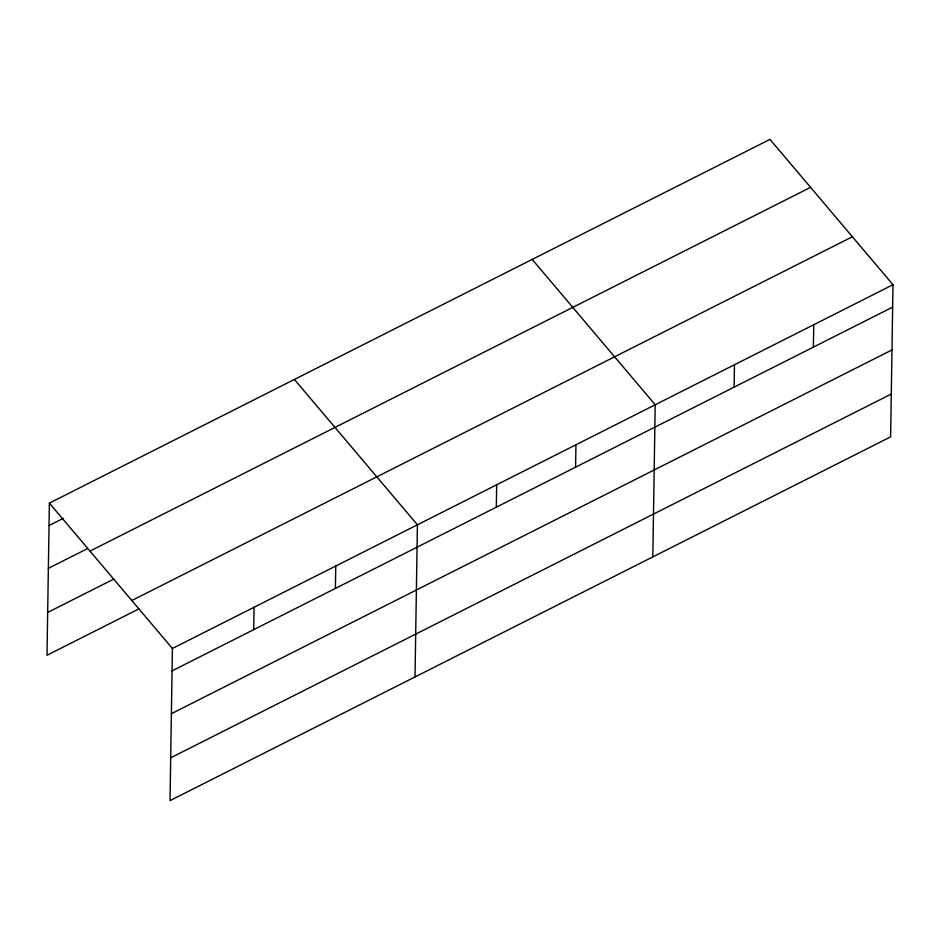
<?xml version="1.0" encoding="UTF-8"?>
<svg xmlns="http://www.w3.org/2000/svg" width="940" height="940" viewBox="0 0 940 940"><rect width="100%" height="100%" fill="white"/><g stroke="black" fill="none" stroke-linecap="round" stroke-linejoin="round"><path stroke-width="1.41" d="M49.385 503.135L172.408 648.482L170.022 800.621L890.615 436.865L893 284.726L769.977 139.379L49.385 503.135L47 655.274L139.038 608.814M253.718 629.659L254.07 607.264M335.392 588.428L335.745 566.033M415.022 676.941L417.407 524.802L294.396 379.454M496.32 507.189L496.673 484.793M575.586 467.18L575.938 444.785M652.818 556.903L655.204 404.764L532.193 259.416M734.116 387.151L734.469 364.755M813.382 347.13L813.735 324.735M49.033 525.53L63.297 518.328M48.363 568.347L87.256 548.713M89.981 551.098L810.574 187.342M47.67 612.457L113.787 579.087M131.812 600.519L852.404 236.763M172.408 648.482L893 284.726M172.055 670.878L892.648 307.122M171.386 713.695L891.978 349.939M170.692 757.805L891.284 394.048"/></g></svg>
